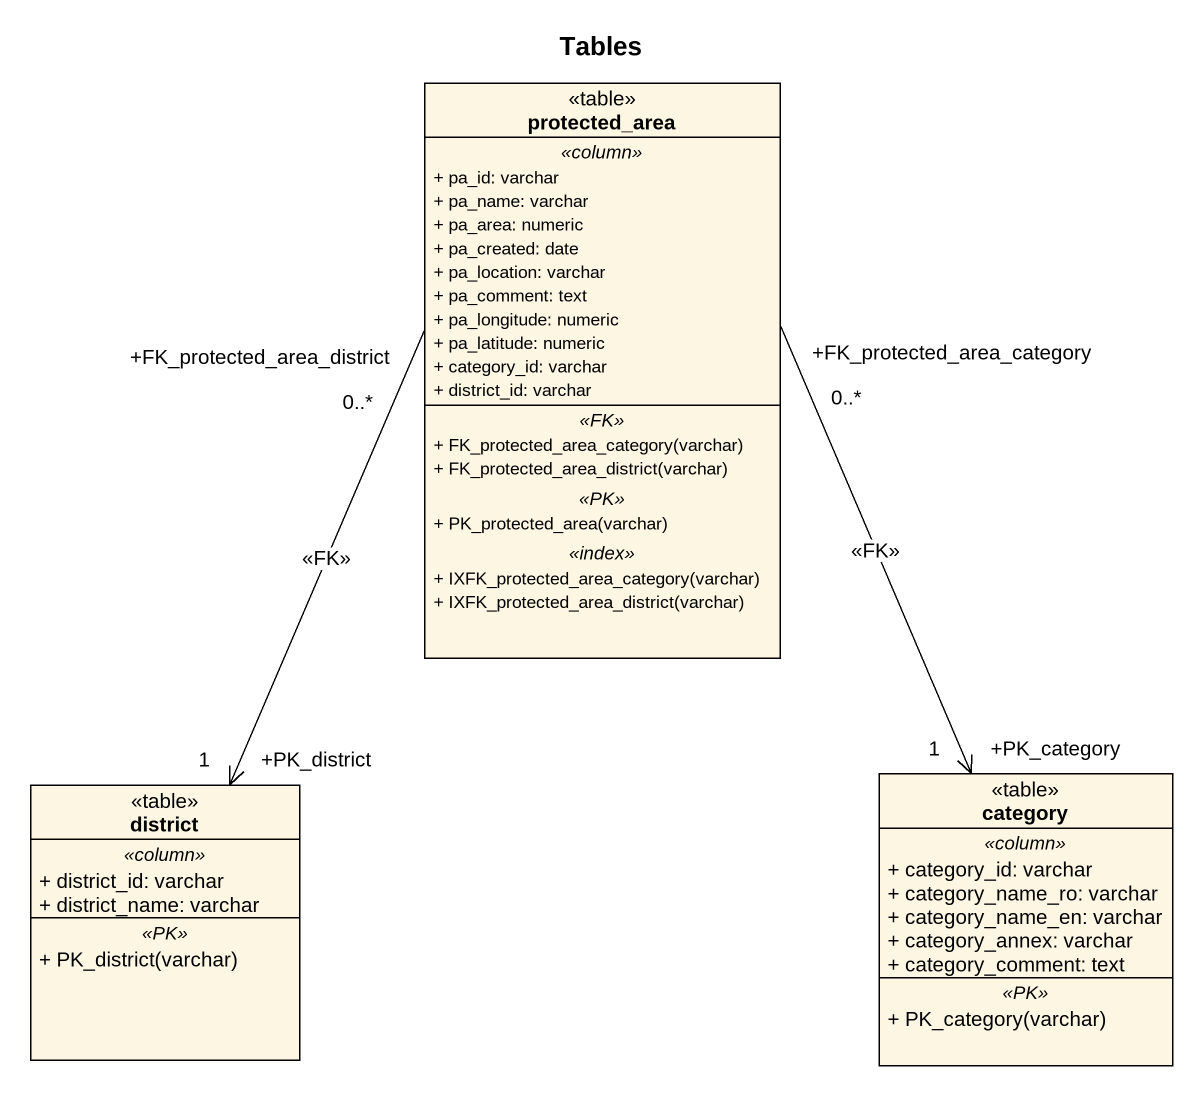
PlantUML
@startuml
title Tables
hide circle
hide empty members
skinparam classAttributeIconSize 0
class protected_area <<table>> {
  .. <<column>> ..
  + pa_id: varchar
  + pa_name: varchar
  + pa_area: numeric
  + pa_created: date
  + pa_location: varchar
  + pa_comment: text
  + pa_longitude: numeric
  + pa_latitude: numeric
  + category_id: varchar
  + district_id: varchar
  .. <<FK>> ..
  + FK_protected_area_category(varchar)
  + FK_protected_area_district(varchar)
  .. <<PK>> ..
  + PK_protected_area(varchar)
  .. <<index>> ..
  + IXFK_protected_area_category(varchar)
  + IXFK_protected_area_district(varchar)
}
class district <<table>> {
  .. <<column>> ..
  + district_id: varchar
  + district_name: varchar
  .. <<PK>> ..
  + PK_district(varchar)
}
class category <<table>> {
  .. <<column>> ..
  + category_id: varchar
  + category_name_ro: varchar
  + category_name_en: varchar
  + category_annex: varchar
  + category_comment: text
  .. <<PK>> ..
  + PK_category(varchar)
}
protected_area "+FK_protected_area_district\n0..*" --> "+PK_district\n1" district : <<FK>>
protected_area "+FK_protected_area_category\n0..*" --> "+PK_category\n1" category : <<FK>>
@enduml
